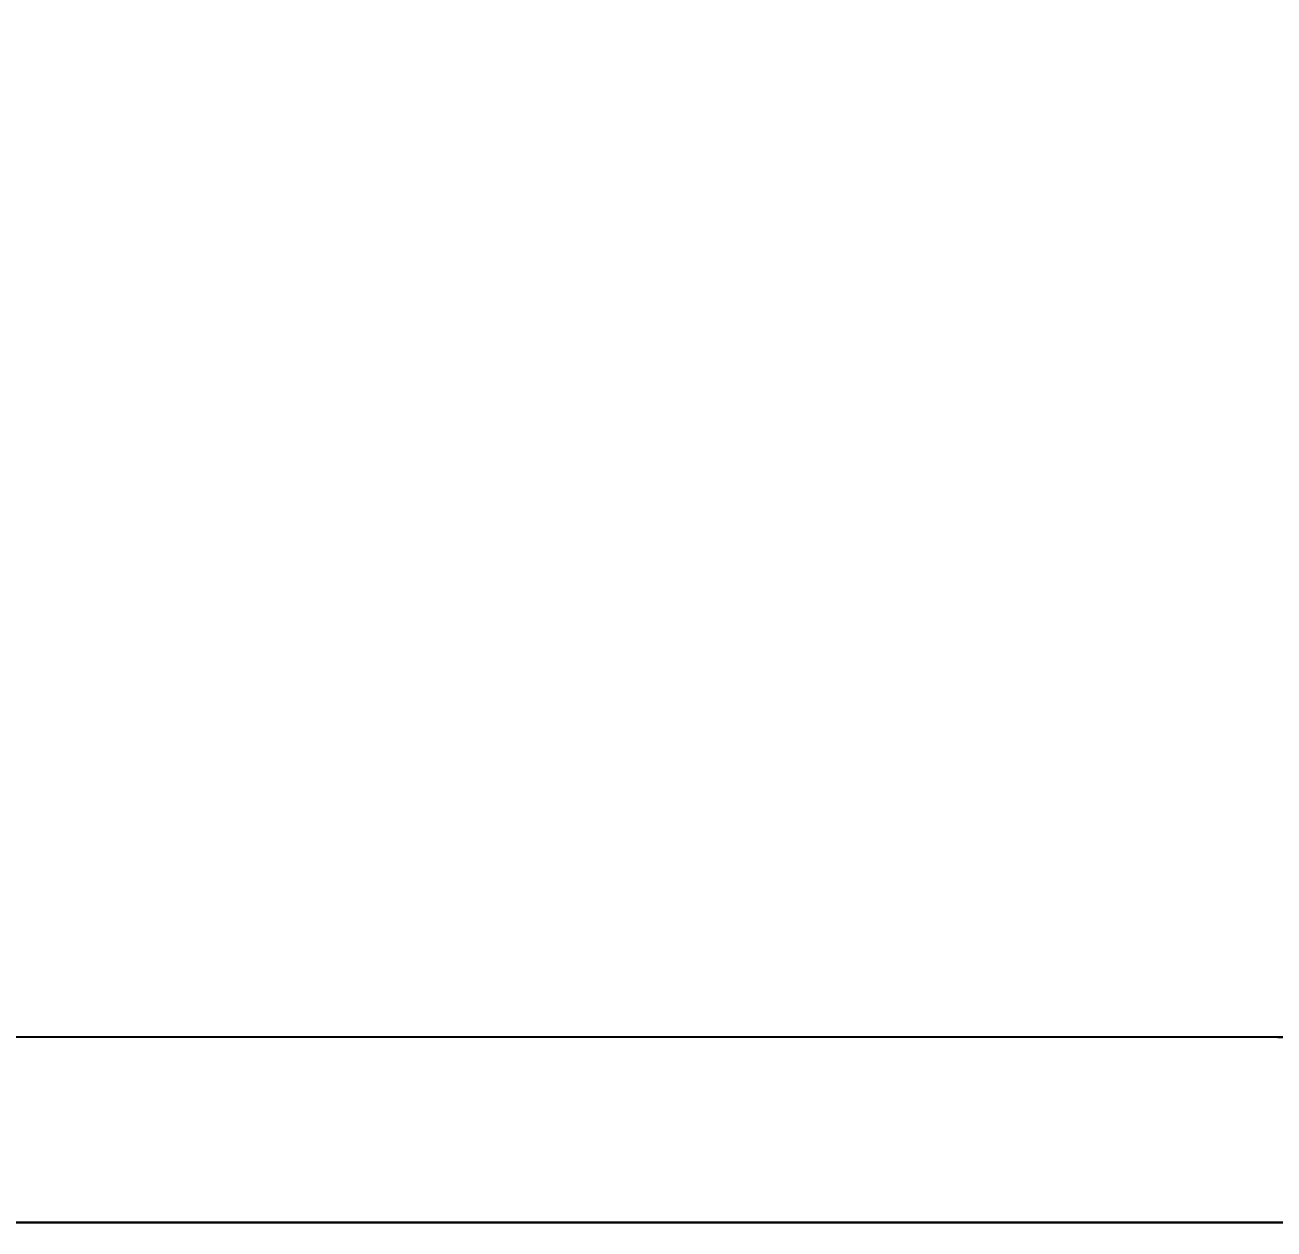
# Model space of a CAD drawing. Extents: x 11992 to 29481, y -6727 to 6811.
# Drawn here: x 19918 to 20081, y 4479.5 to 4636.6 of the extents above; entities that cross this region are included whole.
import ezdxf

# ---------------------------------------------------------------- set-up
doc = ezdxf.new("R2010")
doc.units = 0
doc.header["$MEASUREMENT"] = 0
doc.layers.get('0').update_dxf_attribs({"color": 8, "linetype": 'CONTINUOUS'})
doc.layers.get('Defpoints').update_dxf_attribs({"color": 8, "linetype": 'CONTINUOUS'})
doc.layers.add('zoylight 4标注', color=9, linetype='CONTINUOUS')
doc.layers.add('zoylight 5回路', color=4, linetype='CONTINUOUS')
doc.styles.add('CCD-DIM', font='archs.shx', dxfattribs={"width": 0.8})
doc.dimstyles.new('zoylight_DIM_40', dxfattribs={"dimscale": 40, "dimtxt": 1.9, "dimasz": 0.4, "dimexe": 0.5, "dimexo": 0.5, "dimgap": 0.5, "dimtad": 1, "dimdec": 0, "dimrnd": 5, "dimzin": 12, "dimdsep": 46, "dimtxsty": 'CCD-DIM', "dimblk": 'CCD_Dimension_Tick', "dimcen": 0.125, "dimclrd": 44, "dimclre": 44, "dimclrt": 50, "dimadec": 0, "dimazin": 0, "dimtfac": 1, "dimtdec": 0, "dimtmove": 2, "dimatfit": 3, "dimldrblk": 'CCD_Leader_Dot', "dimfxl": 0, "dimtvp": 1, "dimtolj": 1, "dimtzin": 0, "dimarcsym": 0})

# ---------------------------------------------------------------- blocks, each defined once
blk = doc.blocks.new('CCD_Dimension_Tick')
at = {"color": 0, "linetype": 'ByBlock'}
for p, q in [((-1.091, 0), (0, 0)), ((0, 0), (1.091, 0))]:
    blk.add_line(p, q, dxfattribs=at)
at = {"color": 0, "linetype": 'Continuous', "const_width": 0.608}
blk.add_lwpolyline([(-0.61, -0.61), (0.61, 0.61)], dxfattribs=at)
blk = doc.blocks.new('*D51')
at = {"layer": 'Defpoints', "color": 0, "linetype": 'Continuous'}
for p in [(19109.62, 4504.54), (19109.62, 4430.55), (20098.94, 4430.55)]:
    blk.add_point(p, dxfattribs=at)
at = {"layer": 'zoylight 4标注', "color": 44, "linetype": 'Continuous', "lineweight": -2}
blk.add_line((19109.62, 4450.55), (19109.62, 4524.54), dxfattribs=at)
at = {"layer": 'zoylight 4标注', "color": 44, "lineweight": -2}
for p, q in [((20098.94, 4450.55), (20098.94, 4524.54)), ((20082.94, 4504.54), (19125.62, 4504.54))]:
    blk.add_line(p, q, dxfattribs=at)
at = {"layer": 'zoylight 4标注', "color": 44, "linetype": 'Continuous', "lineweight": -2, "xscale": 16, "yscale": 16, "zscale": 16}
for p, rotation in [((19109.62, 4504.54), 180.0000000015928), ((20098.94, 4504.54), 1.592805887185023e-09)]:
    blk.add_blockref('CCD_Dimension_Tick', p, dxfattribs=dict(at, rotation=rotation))
at = {"layer": 'zoylight 4标注', "color": 50, "linetype": 'Continuous', "insert": (19604.28, 4562.54), "char_height": 76, "attachment_point": 5, "rotation": 0, "style": 'CCD-DIM'}
blk.add_mtext('\\A1;990', dxfattribs=at)
blk = doc.blocks.new('CCD_Leader_Dot')
at = {"color": 0, "linetype": 'ByBlock'}
blk.add_line((-5, 0), (-10, 0), dxfattribs=at)
at = {"color": 0, "linetype": 'ByBlock', "const_width": 5}
blk.add_lwpolyline([(-2.5, 0, 1), (2.5, 0, 1)], format="xyb", close=True, dxfattribs=at)

msp = doc.modelspace()

# ---------------------------------------------------------------- linework, layer by layer
for p, q in [((19629.46, 4480.38, -1597.47), (20062.73, 4480.38, -1597.47)), ((19669.04, 4480.38, -1615.31), (20062.73, 4480.38, -1615.31)), ((20097.06, 4480.38, -2280.99), (19759.39, 4480.38, -2280.99)), ((20062.73, 4480.38, -2263.14), (19759.39, 4480.38, -2263.14)), ((19808.81, 4480.38, -2295.8), (20125.64, 4480.38, -2295.8)), ((19808.81, 4480.38, -2305.73), (20087.5, 4480.38, -2305.73)), ((20085.59, 4480.38, -2280.99), (19827.29, 4480.38, -2280.99)), ((20080.82, 4480.38, -2280.99), (19827.29, 4480.38, -2280.99)), ((19926.46, 4480.38, -1978.1), (19909.53, 4480.38, -1978.1)), ((19909.53, 4480.38, -1957.32), (19926.46, 4480.38, -1957.32)), ((19913.37, 4480.38, -2078.23), (19920.33, 4480.38, -2077.45)), ((19958.77, 4480.38, -1625.11), (19915.47, 4480.38, -1966.06)), ((19981.25, 4480.38, -2252.6), (19915.61, 4480.38, -1966.33)), ((19961.17, 4480.38, -1626.68), (19918.17, 4480.38, -1967.06)), ((19918.28, 4480.38, -2132.64), (19945.37, 4480.38, -2132.64)), ((19945.37, 4480.38, -2132.64), (19918.28, 4480.38, -2132.64)), ((19984.01, 4480.38, -2251.78), (19918.33, 4480.38, -1965.45)), ((19920.31, 4480.38, -2122.72), (19942.43, 4480.38, -2122.72)), ((19942.43, 4480.38, -2122.72), (19920.31, 4480.38, -2122.72)), ((19920.33, 4480.38, -2077.45), (19926.86, 4480.38, -2076.8)), ((19926.46, 4480.38, -1957.32), (19926.46, 4480.38, -1978.1)), ((19927.22, 4480.38, -2295.8), (19927.22, 4480.38, -2280.99)), ((19931.7, 4480.38, -2076.28), (19937.88, 4480.38, -2075.64)), ((19941.5, 4480.38, -2295.8), (19931.97, 4480.38, -2295.8)), ((19937.88, 4480.38, -2075.64), (19944.86, 4480.38, -2074.98)), ((19944.86, 4480.38, -2074.98), (19952.5, 4480.38, -2074.32)), ((19945.42, 4480.38, -2122.72), (20016.22, 4480.38, -2122.72)), ((20016.22, 4480.38, -2122.72), (19945.42, 4480.38, -2122.72)), ((19946.25, 4480.38, -2280.99), (19946.25, 4480.38, -2295.8)), ((19947.25, 4480.38, -1606.41), (19947.24, 4480.38, -1607.62)), ((19947.24, 4480.38, -1607.62), (19947.24, 4480.38, -1608.78)), ((19947.24, 4480.38, -1608.78), (19947.25, 4480.38, -1609.88)), ((19947.26, 4480.38, -1605.06), (19947.25, 4480.38, -1606.41)), ((19947.25, 4480.38, -1609.88), (19947.31, 4480.38, -1610.9)), ((19947.28, 4480.38, -1603.52), (19947.26, 4480.38, -1605.06)), ((19947.34, 4480.38, -1601.83), (19947.28, 4480.38, -1603.52)), ((19947.31, 4480.38, -1610.9), (19947.42, 4480.38, -1611.85)), ((19947.45, 4480.38, -1600.08), (19947.34, 4480.38, -1601.83)), ((19947.39, 4480.38, -1615.31), (19947.62, 4480.38, -1616.99)), ((19947.42, 4480.38, -1611.85), (19947.62, 4480.38, -1612.71)), ((19947.63, 4480.38, -1598.3), (19947.45, 4480.38, -1600.08)), ((19947.62, 4480.38, -1612.71), (19947.91, 4480.38, -1613.46)), ((19947.62, 4480.38, -1616.99), (19947.99, 4480.38, -1618.65)), ((19947.89, 4480.38, -1596.56), (19947.63, 4480.38, -1598.3)), ((19948.26, 4480.38, -1594.93), (19947.89, 4480.38, -1596.56)), ((19947.91, 4480.38, -1613.46), (19948.32, 4480.38, -1614.1)), ((19947.99, 4480.38, -1618.65), (19948.48, 4480.38, -1620.28)), ((19948.73, 4480.38, -1593.46), (19948.26, 4480.38, -1594.93)), ((19948.32, 4480.38, -1614.1), (19948.87, 4480.38, -1614.61)), ((19948.35, 4480.38, -2132.64), (20013.76, 4480.38, -2132.64)), ((20013.76, 4480.38, -2132.64), (19948.35, 4480.38, -2132.64)), ((19948.48, 4480.38, -1620.28), (19949.09, 4480.38, -1621.87)), ((19949.34, 4480.38, -1592.21), (19948.73, 4480.38, -1593.46)), ((19948.87, 4480.38, -1614.61), (19949.58, 4480.38, -1614.99)), ((19949.09, 4480.38, -1621.87), (19949.81, 4480.38, -1623.39)), ((19950.09, 4480.38, -1591.25), (19949.34, 4480.38, -1592.21)), ((19949.58, 4480.38, -1614.99), (19950.46, 4480.38, -1615.23)), ((19949.81, 4480.38, -1623.39), (19950.61, 4480.38, -1624.83)), ((19951, 4480.38, -1590.62), (19950.09, 4480.38, -1591.25)), ((19950.46, 4480.38, -1615.23), (19951.54, 4480.38, -1615.31)), ((19950.61, 4480.38, -1624.83), (19951.5, 4480.38, -1626.16)), ((19952.09, 4480.38, -1590.4), (19951, 4480.38, -1590.62)), ((19951.5, 4480.38, -1626.16), (19952.47, 4480.38, -1627.37)), ((19952.21, 4480.38, -1615.31), (19952.29, 4480.38, -1615.71)), ((19952.29, 4480.38, -1615.71), (19952.37, 4480.38, -1616.11)), ((19952.37, 4480.38, -1616.11), (19952.46, 4480.38, -1616.51)), ((19952.46, 4480.38, -1616.51), (19952.55, 4480.38, -1616.9)), ((19952.47, 4480.38, -1627.37), (19953.49, 4480.38, -1628.45)), ((19952.5, 4480.38, -2074.32), (19960.66, 4480.38, -2073.66)), ((19952.55, 4480.38, -1616.9), (19952.65, 4480.38, -1617.29)), ((19952.65, 4480.38, -1617.29), (19952.75, 4480.38, -1617.68)), ((19952.75, 4480.38, -1617.68), (19952.86, 4480.38, -1618.06)), ((19952.86, 4480.38, -1618.06), (19952.98, 4480.38, -1618.43)), ((19952.98, 4480.38, -1618.43), (19953.1, 4480.38, -1618.8)), ((19953.1, 4480.38, -1618.8), (19953.23, 4480.38, -1619.16)), ((19953.23, 4480.38, -1619.16), (19953.36, 4480.38, -1619.51)), ((19953.36, 4480.38, -1619.51), (19953.5, 4480.38, -1619.86)), ((19953.49, 4480.38, -1628.45), (19954.56, 4480.38, -1629.37)), ((19953.5, 4480.38, -1619.86), (19953.74, 4480.38, -1620.42)), ((19953.74, 4480.38, -1620.42), (19953.99, 4480.38, -1620.97)), ((19953.99, 4480.38, -1620.97), (19954.26, 4480.38, -1621.49)), ((19954.26, 4480.38, -1621.49), (19954.54, 4480.38, -1621.99)), ((19954.54, 4480.38, -1621.99), (19954.84, 4480.38, -1622.46)), ((19954.56, 4480.38, -1629.37), (19955.67, 4480.38, -1630.11)), ((19954.84, 4480.38, -1622.46), (19955.14, 4480.38, -1622.91)), ((19955.14, 4480.38, -1622.91), (19955.46, 4480.38, -1623.34)), ((19955.46, 4480.38, -1623.34), (19955.78, 4480.38, -1623.74)), ((19955.67, 4480.38, -1630.11), (19956.81, 4480.38, -1630.66)), ((19955.78, 4480.38, -1623.74), (19956.1, 4480.38, -1624.11)), ((19956.1, 4480.38, -1624.11), (19956.43, 4480.38, -1624.46)), ((19956.43, 4480.38, -1624.46), (19956.77, 4480.38, -1624.78)), ((19956.77, 4480.38, -1624.78), (19957.1, 4480.38, -1625.08)), ((19957.09, 4480.38, -1606.41), (19957.08, 4480.38, -1607.62)), ((19957.08, 4480.38, -1607.62), (19957.08, 4480.38, -1608.78)), ((19957.08, 4480.38, -1608.78), (19957.09, 4480.38, -1609.88)), ((19957.12, 4480.38, -1603.52), (19957.09, 4480.38, -1605.06)), ((19957.09, 4480.38, -1605.06), (19957.09, 4480.38, -1606.41)), ((19957.09, 4480.38, -1609.88), (19957.15, 4480.38, -1610.9)), ((19957.1, 4480.38, -1625.08), (19957.21, 4480.38, -1625.17)), ((19957.18, 4480.38, -1601.83), (19957.12, 4480.38, -1603.52)), ((19957.15, 4480.38, -1610.9), (19957.27, 4480.38, -1611.85)), ((19957.29, 4480.38, -1600.08), (19957.18, 4480.38, -1601.83)), ((19957.21, 4480.38, -1625.17), (19957.32, 4480.38, -1625.25)), ((19957.27, 4480.38, -1611.85), (19957.47, 4480.38, -1612.71)), ((19957.47, 4480.38, -1598.3), (19957.29, 4480.38, -1600.08)), ((19957.32, 4480.38, -1625.25), (19957.43, 4480.38, -1625.34)), ((19957.43, 4480.38, -1625.34), (19957.54, 4480.38, -1625.42)), ((19957.74, 4480.38, -1596.56), (19957.47, 4480.38, -1598.3)), ((19957.47, 4480.38, -1612.71), (19957.76, 4480.38, -1613.46)), ((19957.54, 4480.38, -1625.42), (19957.65, 4480.38, -1625.5)), ((19957.65, 4480.38, -1625.5), (19957.76, 4480.38, -1625.58)), ((19958.1, 4480.38, -1594.93), (19957.74, 4480.38, -1596.56)), ((19957.76, 4480.38, -1613.46), (19958.17, 4480.38, -1614.1)), ((19957.76, 4480.38, -1625.58), (19957.88, 4480.38, -1625.66)), ((19957.88, 4480.38, -1625.66), (19958, 4480.38, -1625.73)), ((19958, 4480.38, -1625.73), (19958.11, 4480.38, -1625.81)), ((19958.57, 4480.38, -1593.46), (19958.1, 4480.38, -1594.93)), ((19958.11, 4480.38, -1625.81), (19958.23, 4480.38, -1625.88)), ((19958.17, 4480.38, -1614.1), (19958.72, 4480.38, -1614.61)), ((19958.23, 4480.38, -1625.88), (19958.35, 4480.38, -1625.94)), ((19958.35, 4480.38, -1625.94), (19958.46, 4480.38, -1626.01)), ((19959.18, 4480.38, -1592.21), (19958.57, 4480.38, -1593.46)), ((19958.72, 4480.38, -1614.61), (19959.42, 4480.38, -1614.99)), ((19958.82, 4480.38, -1624.94), (19958.77, 4480.38, -1625.11)), ((19958.9, 4480.38, -1624.76), (19958.82, 4480.38, -1624.94)), ((19958.99, 4480.38, -1624.59), (19958.9, 4480.38, -1624.76)), ((19959.09, 4480.38, -1624.42), (19958.99, 4480.38, -1624.59)), ((19959.22, 4480.38, -1624.26), (19959.09, 4480.38, -1624.42)), ((19959.93, 4480.38, -1591.25), (19959.18, 4480.38, -1592.21)), ((19959.35, 4480.38, -1624.11), (19959.22, 4480.38, -1624.26)), ((19959.49, 4480.38, -1623.97), (19959.35, 4480.38, -1624.11)), ((19959.42, 4480.38, -1614.99), (19960.3, 4480.38, -1615.23)), ((19959.64, 4480.38, -1623.84), (19959.49, 4480.38, -1623.97)), ((19959.51, 4480.38, -1631.5), (19961.32, 4480.38, -1631.66)), ((19959.8, 4480.38, -1623.73), (19959.64, 4480.38, -1623.84)), ((19959.96, 4480.38, -1623.63), (19959.8, 4480.38, -1623.73)), ((19960.84, 4480.38, -1590.62), (19959.93, 4480.38, -1591.25)), ((19960.12, 4480.38, -1623.55), (19959.96, 4480.38, -1623.63)), ((19960.27, 4480.38, -1623.49), (19960.12, 4480.38, -1623.55)), ((19960.6, 4480.38, -1623.39), (19960.27, 4480.38, -1623.49)), ((19960.3, 4480.38, -1615.23), (19961.38, 4480.38, -1615.31)), ((19960.93, 4480.38, -1623.34), (19960.6, 4480.38, -1623.39)), ((19960.66, 4480.38, -2073.66), (19969.2, 4480.38, -2073.02)), ((19961.93, 4480.38, -1590.4), (19960.84, 4480.38, -1590.62)), ((19961.26, 4480.38, -1623.33), (19960.93, 4480.38, -1623.34)), ((19961.13, 4480.38, -1626.68), (19961.34, 4480.38, -1626.68)), ((19961.58, 4480.38, -1623.36), (19961.26, 4480.38, -1623.33)), ((19961.32, 4480.38, -1631.66), (19963.09, 4480.38, -1631.47)), ((19961.34, 4480.38, -1626.68), (19961.55, 4480.38, -1626.67)), ((19961.55, 4480.38, -1626.67), (19961.75, 4480.38, -1626.65)), ((19961.9, 4480.38, -1623.44), (19961.58, 4480.38, -1623.36)), ((19961.75, 4480.38, -1626.65), (19961.96, 4480.38, -1626.63)), ((19962.2, 4480.38, -1623.55), (19961.9, 4480.38, -1623.44)), ((19961.96, 4480.38, -1626.63), (19962.17, 4480.38, -1626.59)), ((19962.17, 4480.38, -1626.59), (19962.37, 4480.38, -1626.55)), ((19962.48, 4480.38, -1623.7), (19962.2, 4480.38, -1623.55)), ((19962.37, 4480.38, -1626.55), (19962.58, 4480.38, -1626.5)), ((19962.75, 4480.38, -1623.89), (19962.48, 4480.38, -1623.7)), ((19962.58, 4480.38, -1626.5), (19962.79, 4480.38, -1626.45)), ((19962.99, 4480.38, -1624.11), (19962.75, 4480.38, -1623.89)), ((19962.79, 4480.38, -1626.45), (19962.99, 4480.38, -1626.38)), ((19962.99, 4480.38, -1626.38), (19963.2, 4480.38, -1626.31)), ((19963.2, 4480.38, -1624.37), (19962.99, 4480.38, -1624.11)), ((19963.09, 4480.38, -1631.47), (19964.81, 4480.38, -1630.97)), ((19963.2, 4480.38, -1626.31), (19963.41, 4480.38, -1626.22)), ((19963.38, 4480.38, -1624.66), (19963.2, 4480.38, -1624.37)), ((19963.24, 4480.38, -1631.4), (20070.15, 4480.38, -1964.45)), ((19963.53, 4480.38, -1624.97), (19963.38, 4480.38, -1624.66)), ((19963.41, 4480.38, -1626.22), (19963.61, 4480.38, -1626.13)), ((19963.96, 4480.38, -1625.96), (19963.53, 4480.38, -1624.97)), ((19963.61, 4480.38, -1626.13), (19963.89, 4480.38, -1625.98)), ((19963.89, 4480.38, -1625.98), (19964.16, 4480.38, -1625.81)), ((19964.16, 4480.38, -1625.81), (19964.44, 4480.38, -1625.63)), ((19964.44, 4480.38, -1625.63), (19964.72, 4480.38, -1625.43)), ((19964.72, 4480.38, -1625.43), (19965, 4480.38, -1625.22)), ((19964.81, 4480.38, -1630.97), (19966.45, 4480.38, -1630.17)), ((19965, 4480.38, -1625.22), (19965.29, 4480.38, -1624.99)), ((19965.29, 4480.38, -1624.99), (19965.57, 4480.38, -1624.75)), ((19965.57, 4480.38, -1624.75), (19965.85, 4480.38, -1624.49)), ((19965.85, 4480.38, -1624.49), (19966.13, 4480.38, -1624.21)), ((19965.94, 4480.38, -1630.33), (20072.72, 4480.38, -1962.77)), ((19966.13, 4480.38, -1624.21), (19966.41, 4480.38, -1623.91)), ((19966.41, 4480.38, -1623.91), (19966.68, 4480.38, -1623.59)), ((19966.45, 4480.38, -1630.17), (19968.01, 4480.38, -1629.09)), ((19966.68, 4480.38, -1623.59), (19966.96, 4480.38, -1623.25)), ((19966.95, 4480.38, -1607.62), (19966.94, 4480.38, -1608.78)), ((19966.94, 4480.38, -1608.78), (19966.96, 4480.38, -1609.88)), ((19966.96, 4480.38, -1606.41), (19966.95, 4480.38, -1607.62)), ((19966.98, 4480.38, -1603.52), (19966.96, 4480.38, -1605.06)), ((19966.96, 4480.38, -1605.06), (19966.96, 4480.38, -1606.41)), ((19966.96, 4480.38, -1609.88), (19967.01, 4480.38, -1610.9)), ((19966.96, 4480.38, -1623.25), (19967.2, 4480.38, -1622.9)), ((19967.04, 4480.38, -1601.83), (19966.98, 4480.38, -1603.52)), ((19967.01, 4480.38, -1610.9), (19967.12, 4480.38, -1611.85)), ((19967.15, 4480.38, -1600.08), (19967.04, 4480.38, -1601.83)), ((19967.12, 4480.38, -1611.85), (19967.31, 4480.38, -1612.71)), ((19967.32, 4480.38, -1598.3), (19967.15, 4480.38, -1600.08)), ((19967.2, 4480.38, -1622.9), (19967.45, 4480.38, -1622.53)), ((19967.31, 4480.38, -1612.71), (19967.6, 4480.38, -1613.46)), ((19967.58, 4480.38, -1596.56), (19967.32, 4480.38, -1598.3)), ((19967.45, 4480.38, -1622.53), (19967.69, 4480.38, -1622.14)), ((19967.94, 4480.38, -1594.93), (19967.58, 4480.38, -1596.56)), ((19967.6, 4480.38, -1613.46), (19968.01, 4480.38, -1614.1)), ((19967.69, 4480.38, -1622.14), (19967.93, 4480.38, -1621.74)), ((19967.93, 4480.38, -1621.74), (19968.15, 4480.38, -1621.32)), ((19968.41, 4480.38, -1593.46), (19967.94, 4480.38, -1594.93)), ((19968.01, 4480.38, -1614.1), (19968.55, 4480.38, -1614.61)), ((19968.01, 4480.38, -1629.09), (19969.46, 4480.38, -1627.75)), ((19968.15, 4480.38, -1621.32), (19968.38, 4480.38, -1620.88)), ((19968.38, 4480.38, -1620.88), (19968.59, 4480.38, -1620.43)), ((19969.01, 4480.38, -1592.21), (19968.41, 4480.38, -1593.46)), ((19968.55, 4480.38, -1614.61), (19969.26, 4480.38, -1614.99)), ((19968.59, 4480.38, -1620.43), (19968.79, 4480.38, -1619.97)), ((19968.79, 4480.38, -1619.97), (19968.98, 4480.38, -1619.49)), ((19968.98, 4480.38, -1619.49), (19969.16, 4480.38, -1619)), ((19969.76, 4480.38, -1591.25), (19969.01, 4480.38, -1592.21)), ((19969.16, 4480.38, -1619), (19969.32, 4480.38, -1618.5)), ((19969.2, 4480.38, -2073.02), (19977.96, 4480.38, -2072.4)), ((19969.26, 4480.38, -1614.99), (19970.14, 4480.38, -1615.23)), ((19969.32, 4480.38, -1618.5), (19969.47, 4480.38, -1617.98)), ((19969.46, 4480.38, -1627.75), (19970.79, 4480.38, -1626.17)), ((19969.47, 4480.38, -1617.98), (19969.53, 4480.38, -1617.76)), ((19969.53, 4480.38, -1617.76), (19969.6, 4480.38, -1617.54)), ((19969.6, 4480.38, -1617.54), (19969.66, 4480.38, -1617.32)), ((19969.66, 4480.38, -1617.32), (19969.71, 4480.38, -1617.09)), ((19969.71, 4480.38, -1617.09), (19969.77, 4480.38, -1616.87)), ((19970.67, 4480.38, -1590.62), (19969.76, 4480.38, -1591.25)), ((19969.77, 4480.38, -1616.87), (19969.82, 4480.38, -1616.65)), ((19969.82, 4480.38, -1616.65), (19969.87, 4480.38, -1616.42)), ((19969.87, 4480.38, -1616.42), (19969.91, 4480.38, -1616.2)), ((19969.91, 4480.38, -1616.2), (19969.96, 4480.38, -1615.98)), ((19969.96, 4480.38, -1615.98), (19970, 4480.38, -1615.75)), ((19970, 4480.38, -1615.75), (19970.04, 4480.38, -1615.53)), ((19970.04, 4480.38, -1615.53), (19970.07, 4480.38, -1615.31)), ((19970.14, 4480.38, -1615.23), (19971.21, 4480.38, -1615.31)), ((19970.28, 4480.38, -2263.14), (19970.51, 4480.38, -2261.46)), ((19970.51, 4480.38, -2261.46), (19970.87, 4480.38, -2259.78)), ((19971.76, 4480.38, -1590.4), (19970.67, 4480.38, -1590.62)), ((19970.79, 4480.38, -1626.17), (19971.97, 4480.38, -1624.36)), ((19970.87, 4480.38, -2259.78), (19971.36, 4480.38, -2258.14)), ((19971.36, 4480.38, -2258.14), (19971.97, 4480.38, -2256.54)), ((19971.97, 4480.38, -1624.36), (19972.99, 4480.38, -1622.36)), ((19971.97, 4480.38, -2256.54), (19972.69, 4480.38, -2255.02)), ((19972.69, 4480.38, -2255.02), (19973.51, 4480.38, -2253.58)), ((19972.99, 4480.38, -1622.36), (19973.83, 4480.38, -1620.17)), ((19973.51, 4480.38, -2253.58), (19974.41, 4480.38, -2252.24)), ((19973.83, 4480.38, -1620.17), (19974.46, 4480.38, -1617.81)), ((19974.41, 4480.38, -2252.24), (19975.39, 4480.38, -2251.03)), ((19974.46, 4480.38, -1617.81), (19974.88, 4480.38, -1615.31)), ((19975.1, 4480.38, -2263.14), (19975.17, 4480.38, -2262.74)), ((19975.17, 4480.38, -2262.74), (19975.24, 4480.38, -2262.33)), ((19975.24, 4480.38, -2262.33), (19975.32, 4480.38, -2261.94)), ((19975.32, 4480.38, -2261.94), (19975.41, 4480.38, -2261.55)), ((19975.39, 4480.38, -2251.03), (19976.43, 4480.38, -2249.96)), ((19975.41, 4480.38, -2261.55), (19975.5, 4480.38, -2261.17)), ((19975.5, 4480.38, -2261.17), (19975.6, 4480.38, -2260.79)), ((19975.6, 4480.38, -2260.79), (19975.71, 4480.38, -2260.42)), ((19975.71, 4480.38, -2260.42), (19975.82, 4480.38, -2260.05)), ((19975.82, 4480.38, -2260.05), (19975.94, 4480.38, -2259.69)), ((19975.94, 4480.38, -2259.69), (19976.06, 4480.38, -2259.32)), ((19976.06, 4480.38, -2259.32), (19976.19, 4480.38, -2258.96)), ((19976.19, 4480.38, -2258.96), (19976.33, 4480.38, -2258.6)), ((19976.33, 4480.38, -2258.6), (19976.57, 4480.38, -2258.04)), ((19976.43, 4480.38, -2249.96), (19977.52, 4480.38, -2249.05)), ((19976.57, 4480.38, -2258.04), (19976.83, 4480.38, -2257.5)), ((19976.83, 4480.38, -2257.5), (19977.1, 4480.38, -2256.97)), ((19977.1, 4480.38, -2256.97), (19977.39, 4480.38, -2256.47)), ((19977.39, 4480.38, -2256.47), (19977.68, 4480.38, -2256)), ((19977.52, 4480.38, -2249.05), (19978.66, 4480.38, -2248.32)), ((19977.68, 4480.38, -2256), (19977.99, 4480.38, -2255.54)), ((19977.96, 4480.38, -2072.4), (19986.81, 4480.38, -2071.82)), ((19977.99, 4480.38, -2255.54), (19978.3, 4480.38, -2255.11)), ((19978.3, 4480.38, -2255.11), (19978.62, 4480.38, -2254.7)), ((19978.62, 4480.38, -2254.7), (19978.95, 4480.38, -2254.32)), ((19978.66, 4480.38, -2248.32), (19979.82, 4480.38, -2247.78)), ((19978.95, 4480.38, -2254.32), (19979.28, 4480.38, -2253.97)), ((19979.28, 4480.38, -2253.97), (19979.61, 4480.38, -2253.65)), ((19979.61, 4480.38, -2253.65), (19979.94, 4480.38, -2253.36)), ((19979.94, 4480.38, -2253.36), (19980.06, 4480.38, -2253.28)), ((19980.06, 4480.38, -2253.28), (19980.17, 4480.38, -2253.19)), ((19980.17, 4480.38, -2253.19), (19980.28, 4480.38, -2253.11)), ((19980.28, 4480.38, -2253.11), (19980.39, 4480.38, -2253.04)), ((19980.39, 4480.38, -2253.04), (19980.5, 4480.38, -2252.96)), ((19980.5, 4480.38, -2252.96), (19980.61, 4480.38, -2252.89)), ((19980.61, 4480.38, -2252.89), (19980.71, 4480.38, -2252.81)), ((19980.71, 4480.38, -2252.81), (19980.82, 4480.38, -2252.74)), ((19980.82, 4480.38, -2252.74), (19980.93, 4480.38, -2252.67)), ((19980.93, 4480.38, -2252.67), (19981.04, 4480.38, -2252.6)), ((19981.04, 4480.38, -2252.6), (19981.15, 4480.38, -2252.53)), ((19981.15, 4480.38, -2252.53), (19981.25, 4480.38, -2252.46)), ((19981.25, 4480.38, -2252.6), (19981.4, 4480.38, -2253)), ((19981.4, 4480.38, -2253), (19981.58, 4480.38, -2253.36)), ((19981.58, 4480.38, -2253.36), (19981.81, 4480.38, -2253.68)), ((19981.81, 4480.38, -2253.68), (19982.07, 4480.38, -2253.96)), ((19982.07, 4480.38, -2253.96), (19982.36, 4480.38, -2254.2)), ((19982.36, 4480.38, -2254.2), (19982.67, 4480.38, -2254.4)), ((19982.56, 4480.38, -2246.88), (19984.35, 4480.38, -2246.78)), ((19982.67, 4480.38, -2254.4), (19983.01, 4480.38, -2254.56)), ((19983.01, 4480.38, -2254.56), (19983.36, 4480.38, -2254.66)), ((19983.36, 4480.38, -2254.66), (19983.72, 4480.38, -2254.72)), ((19983.72, 4480.38, -2254.72), (19984.09, 4480.38, -2254.74)), ((19984.01, 4480.38, -2251.78), (19984.21, 4480.38, -2251.78)), ((19984.09, 4480.38, -2254.74), (19984.46, 4480.38, -2254.69)), ((19984.21, 4480.38, -2251.78), (19984.41, 4480.38, -2251.79)), ((19984.35, 4480.38, -2246.78), (19986.1, 4480.38, -2247)), ((19984.41, 4480.38, -2251.79), (19984.62, 4480.38, -2251.81)), ((19984.46, 4480.38, -2254.69), (19984.84, 4480.38, -2254.6)), ((19984.62, 4480.38, -2251.81), (19984.82, 4480.38, -2251.84)), ((19984.82, 4480.38, -2251.84), (19985.02, 4480.38, -2251.88)), ((19984.84, 4480.38, -2254.6), (19985.06, 4480.38, -2254.53)), ((19985.02, 4480.38, -2251.88), (19985.23, 4480.38, -2251.93)), ((19985.06, 4480.38, -2254.53), (19985.28, 4480.38, -2254.43)), ((20040.56, 4480.38, -2071.67), (19985.2, 4480.38, -2246.88)), ((19985.23, 4480.38, -2251.93), (19985.43, 4480.38, -2251.99)), ((19985.28, 4480.38, -2254.43), (19985.49, 4480.38, -2254.31)), ((19985.43, 4480.38, -2251.99), (19985.64, 4480.38, -2252.05)), ((19985.49, 4480.38, -2254.31), (19985.7, 4480.38, -2254.15)), ((19985.64, 4480.38, -2252.05), (19985.85, 4480.38, -2252.12)), ((19985.7, 4480.38, -2254.15), (19985.89, 4480.38, -2253.98)), ((19985.85, 4480.38, -2252.12), (19986.05, 4480.38, -2252.21)), ((19985.89, 4480.38, -2253.98), (19986.07, 4480.38, -2253.79)), ((19986.05, 4480.38, -2252.21), (19986.26, 4480.38, -2252.3)), ((19986.07, 4480.38, -2253.79), (19986.24, 4480.38, -2253.59)), ((19986.1, 4480.38, -2247), (19987.8, 4480.38, -2247.53)), ((19986.24, 4480.38, -2253.59), (19986.39, 4480.38, -2253.37)), ((19986.26, 4480.38, -2252.3), (19986.47, 4480.38, -2252.4)), ((19986.39, 4480.38, -2253.37), (19986.53, 4480.38, -2253.15)), ((19986.47, 4480.38, -2252.4), (19986.75, 4480.38, -2252.54)), ((19986.53, 4480.38, -2253.15), (19986.64, 4480.38, -2252.92)), ((19986.64, 4480.38, -2252.92), (19986.72, 4480.38, -2252.69)), ((19986.72, 4480.38, -2252.69), (19986.78, 4480.38, -2252.46)), ((19986.75, 4480.38, -2252.54), (19987.02, 4480.38, -2252.7)), ((19986.81, 4480.38, -2071.82), (19995.6, 4480.38, -2071.29)), ((19987.02, 4480.38, -2252.7), (19987.3, 4480.38, -2252.88)), ((19987.3, 4480.38, -2252.88), (19987.58, 4480.38, -2253.07)), ((19987.58, 4480.38, -2253.07), (19987.86, 4480.38, -2253.27)), ((19987.8, 4480.38, -2247.53), (19989.43, 4480.38, -2248.36)), ((19987.86, 4480.38, -2253.27), (19988.14, 4480.38, -2253.5)), ((20040.56, 4480.38, -2071.67), (19987.97, 4480.38, -2247.71)), ((19988.14, 4480.38, -2253.5), (19988.42, 4480.38, -2253.74)), ((19988.42, 4480.38, -2253.74), (19988.7, 4480.38, -2254)), ((19988.7, 4480.38, -2254), (19988.98, 4480.38, -2254.28)), ((19988.98, 4480.38, -2254.28), (19989.26, 4480.38, -2254.57)), ((19989.26, 4480.38, -2254.57), (19989.53, 4480.38, -2254.89)), ((19989.43, 4480.38, -2248.36), (19990.97, 4480.38, -2249.45)), ((19989.53, 4480.38, -2254.89), (19989.8, 4480.38, -2255.22)), ((19989.8, 4480.38, -2255.22), (19990.05, 4480.38, -2255.57)), ((19990.05, 4480.38, -2255.57), (19990.3, 4480.38, -2255.95)), ((19990.3, 4480.38, -2255.95), (19990.54, 4480.38, -2256.34)), ((19990.54, 4480.38, -2256.34), (19990.77, 4480.38, -2256.75)), ((19990.77, 4480.38, -2256.75), (19991, 4480.38, -2257.17)), ((19990.97, 4480.38, -2249.45), (19992.4, 4480.38, -2250.8)), ((19991, 4480.38, -2257.17), (19991.21, 4480.38, -2257.61)), ((19991.21, 4480.38, -2257.61), (19991.42, 4480.38, -2258.06)), ((19991.42, 4480.38, -2258.06), (19991.62, 4480.38, -2258.52)), ((19991.62, 4480.38, -2258.52), (19991.8, 4480.38, -2258.99)), ((19991.8, 4480.38, -2258.99), (19991.98, 4480.38, -2259.47)), ((19991.98, 4480.38, -2259.47), (19992.14, 4480.38, -2259.96)), ((19992.14, 4480.38, -2259.96), (19992.3, 4480.38, -2260.46)), ((19992.3, 4480.38, -2260.46), (19992.37, 4480.38, -2260.67)), ((19992.37, 4480.38, -2260.67), (19992.43, 4480.38, -2260.88)), ((19992.4, 4480.38, -2250.8), (19993.7, 4480.38, -2252.38)), ((19992.43, 4480.38, -2260.88), (19992.49, 4480.38, -2261.09)), ((19992.49, 4480.38, -2261.09), (19992.55, 4480.38, -2261.31)), ((19992.55, 4480.38, -2261.31), (19992.61, 4480.38, -2261.53)), ((19992.61, 4480.38, -2261.53), (19992.66, 4480.38, -2261.75)), ((19992.66, 4480.38, -2261.75), (19992.71, 4480.38, -2261.97)), ((19992.71, 4480.38, -2261.97), (19992.76, 4480.38, -2262.2)), ((19992.76, 4480.38, -2262.2), (19992.8, 4480.38, -2262.43)), ((19992.8, 4480.38, -2262.43), (19992.85, 4480.38, -2262.67)), ((19992.85, 4480.38, -2262.67), (19992.89, 4480.38, -2262.91)), ((19992.89, 4480.38, -2262.91), (19992.93, 4480.38, -2263.14)), ((19993.7, 4480.38, -2252.38), (19994.86, 4480.38, -2254.18)), ((19994.86, 4480.38, -2254.18), (19995.86, 4480.38, -2256.18)), ((19995.6, 4480.38, -2071.29), (20004.19, 4480.38, -2070.8)), ((19995.86, 4480.38, -2256.18), (19996.69, 4480.38, -2258.35)), ((19996.69, 4480.38, -2258.35), (19997.31, 4480.38, -2260.68)), ((19997.31, 4480.38, -2260.68), (19997.72, 4480.38, -2263.14)), ((20004.19, 4480.38, -2070.8), (20012.44, 4480.38, -2070.38)), ((20012.44, 4480.38, -2070.38), (20020.2, 4480.38, -2070.03)), ((20016.72, 4480.38, -2132.64), (20043.08, 4480.38, -2132.64)), ((20043.08, 4480.38, -2132.64), (20016.72, 4480.38, -2132.64)), ((20019.2, 4480.38, -2122.72), (20040.73, 4480.38, -2122.72)), ((20040.73, 4480.38, -2122.72), (20019.2, 4480.38, -2122.72)), ((20020.2, 4480.38, -2070.03), (20027.33, 4480.38, -2069.75)), ((20033.02, 4480.38, -2069.51), (20036.19, 4480.38, -2069.39)), ((20036.19, 4480.38, -2069.39), (20039.75, 4480.38, -2069.27)), ((20039.75, 4480.38, -2069.27), (20043.62, 4480.38, -2069.15)), ((20068.21, 4480.38, -1971.76), (20040.56, 4480.38, -2071.67)), ((20070.67, 4480.38, -1974.2), (20040.56, 4480.38, -2071.67)), ((20043.44, 4480.38, -2122.72), (20079.9, 4480.38, -2122.72)), ((20079.9, 4480.38, -2122.72), (20043.44, 4480.38, -2122.72)), ((20043.62, 4480.38, -2069.15), (20047.73, 4480.38, -2069.03)), ((20045.73, 4480.38, -2132.64), (20079.9, 4480.38, -2132.64)), ((20079.9, 4480.38, -2132.64), (20045.73, 4480.38, -2132.64)), ((20047.73, 4480.38, -2069.03), (20051.99, 4480.38, -2068.91)), ((20051.99, 4480.38, -2068.91), (20056.34, 4480.38, -2068.8)), ((20056.34, 4480.38, -2068.8), (20060.69, 4480.38, -2068.69)), ((20060.69, 4480.38, -2068.69), (20064.98, 4480.38, -2068.6)), ((20065.06, 4480.38, -1615.47), (20062.73, 4480.38, -1615.31)), ((20067.39, 4480.38, -1597.79), (20062.73, 4480.38, -1597.47)), ((20062.73, 4480.38, -2263.14), (20065.06, 4480.38, -2262.98)), ((20062.73, 4480.38, -2280.99), (20067.39, 4480.38, -2280.66)), ((20064.98, 4480.38, -2068.6), (20069.12, 4480.38, -2068.51)), ((20067.3, 4480.38, -1615.95), (20065.06, 4480.38, -1615.47)), ((20065.06, 4480.38, -2262.98), (20067.3, 4480.38, -2262.51)), ((20065.39, 4480.38, -1963.69), (20065.38, 4480.38, -1963.84)), ((20065.38, 4480.38, -1963.84), (20065.38, 4480.38, -1963.99)), ((20065.38, 4480.38, -1963.99), (20065.39, 4480.38, -1964.38)), ((20065.4, 4480.38, -1963.39), (20065.39, 4480.38, -1963.54)), ((20065.39, 4480.38, -1963.54), (20065.39, 4480.38, -1963.69)), ((20065.39, 4480.38, -1964.38), (20065.41, 4480.38, -1964.76)), ((20065.41, 4480.38, -1963.24), (20065.4, 4480.38, -1963.39)), ((20065.42, 4480.38, -1963.09), (20065.41, 4480.38, -1963.24)), ((20065.41, 4480.38, -1964.76), (20065.44, 4480.38, -1965.14)), ((20065.43, 4480.38, -1962.94), (20065.42, 4480.38, -1963.09)), ((20065.44, 4480.38, -1962.79), (20065.43, 4480.38, -1962.94)), ((20065.45, 4480.38, -1962.64), (20065.44, 4480.38, -1962.79)), ((20065.44, 4480.38, -1965.14), (20065.48, 4480.38, -1965.53)), ((20065.46, 4480.38, -1962.49), (20065.45, 4480.38, -1962.64)), ((20065.47, 4480.38, -1962.34), (20065.46, 4480.38, -1962.49)), ((20065.49, 4480.38, -1962.2), (20065.47, 4480.38, -1962.34)), ((20065.48, 4480.38, -1965.53), (20065.54, 4480.38, -1965.9)), ((20065.57, 4480.38, -1961.75), (20065.49, 4480.38, -1962.2)), ((20065.54, 4480.38, -1965.9), (20065.6, 4480.38, -1966.28)), ((20065.67, 4480.38, -1961.31), (20065.57, 4480.38, -1961.75)), ((20065.6, 4480.38, -1966.28), (20065.68, 4480.38, -1966.65)), ((20065.78, 4480.38, -1960.88), (20065.67, 4480.38, -1961.31)), ((20065.68, 4480.38, -1966.65), (20065.77, 4480.38, -1967.02)), ((20065.77, 4480.38, -1967.02), (20065.86, 4480.38, -1967.39)), ((20065.91, 4480.38, -1960.44), (20065.78, 4480.38, -1960.88)), ((20065.86, 4480.38, -1967.39), (20065.97, 4480.38, -1967.75)), ((20066.05, 4480.38, -1960.02), (20065.91, 4480.38, -1960.44)), ((20065.97, 4480.38, -1967.75), (20066.09, 4480.38, -1968.11)), ((20066.21, 4480.38, -1959.6), (20066.05, 4480.38, -1960.02)), ((20066.09, 4480.38, -1968.11), (20066.21, 4480.38, -1968.47)), ((20066.39, 4480.38, -1959.19), (20066.21, 4480.38, -1959.6)), ((20066.21, 4480.38, -1968.47), (20066.36, 4480.38, -1968.8)), ((20066.36, 4480.38, -1968.8), (20066.53, 4480.38, -1969.14)), ((20066.57, 4480.38, -1958.78), (20066.39, 4480.38, -1959.19)), ((20066.53, 4480.38, -1969.14), (20066.7, 4480.38, -1969.47)), ((20066.78, 4480.38, -1958.39), (20066.57, 4480.38, -1958.78)), ((20066.7, 4480.38, -1969.47), (20066.87, 4480.38, -1969.79)), ((20066.99, 4480.38, -1957.99), (20066.78, 4480.38, -1958.39)), ((20066.87, 4480.38, -1969.79), (20067.06, 4480.38, -1970.12)), ((20067.22, 4480.38, -1957.61), (20066.99, 4480.38, -1957.99)), ((20067.06, 4480.38, -1970.12), (20067.25, 4480.38, -1970.43)), ((20067.47, 4480.38, -1957.24), (20067.22, 4480.38, -1957.61)), ((20067.25, 4480.38, -1970.43), (20067.45, 4480.38, -1970.75)), ((20069.42, 4480.38, -1616.71), (20067.3, 4480.38, -1615.95)), ((20067.3, 4480.38, -2262.51), (20069.42, 4480.38, -2261.75)), ((20071.86, 4480.38, -1598.74), (20067.39, 4480.38, -1597.79)), ((20067.39, 4480.38, -2280.66), (20071.86, 4480.38, -2279.71)), ((20067.45, 4480.38, -1970.75), (20067.66, 4480.38, -1971.05)), ((20067.66, 4480.38, -1971.05), (20067.87, 4480.38, -1971.35)), ((20067.87, 4480.38, -1971.35), (20068.1, 4480.38, -1971.65)), ((20068.1, 4480.38, -1971.65), (20068.33, 4480.38, -1971.93)), ((20068.33, 4480.38, -1971.93), (20068.57, 4480.38, -1972.21)), ((20068.57, 4480.38, -1972.21), (20069.07, 4480.38, -1972.76)), ((20069.07, 4480.38, -1972.76), (20069.59, 4480.38, -1973.28)), ((20069.12, 4480.38, -2068.51), (20073.03, 4480.38, -2068.44)), ((20071.4, 4480.38, -1617.74), (20069.42, 4480.38, -1616.71)), ((20069.42, 4480.38, -2261.75), (20071.4, 4480.38, -2260.73)), ((20069.59, 4480.38, -1973.28), (20070.14, 4480.38, -1973.78)), ((20070.01, 4480.38, -1954.32), (20069.71, 4480.38, -1954.6)), ((20070.32, 4480.38, -1954.06), (20070.01, 4480.38, -1954.32)), ((20070.14, 4480.38, -1973.78), (20070.71, 4480.38, -1974.25)), ((20070.15, 4480.38, -1964.45), (20070.26, 4480.38, -1965.42)), ((20070.26, 4480.38, -1965.42), (20070.52, 4480.38, -1966.37)), ((20070.64, 4480.38, -1953.79), (20070.32, 4480.38, -1954.06)), ((20070.52, 4480.38, -1966.37), (20070.95, 4480.38, -1967.3)), ((20070.97, 4480.38, -1953.54), (20070.64, 4480.38, -1953.79)), ((20070.71, 4480.38, -1974.25), (20071.3, 4480.38, -1974.69)), ((20070.95, 4480.38, -1967.3), (20071.52, 4480.38, -1968.2)), ((20071.3, 4480.38, -1953.3), (20070.97, 4480.38, -1953.54)), ((20071.3, 4480.38, -1974.69), (20071.91, 4480.38, -1975.11)), ((20071.65, 4480.38, -1953.06), (20071.3, 4480.38, -1953.3)), ((20073.23, 4480.38, -1619.01), (20071.4, 4480.38, -1617.74)), ((20071.4, 4480.38, -2260.73), (20073.23, 4480.38, -2259.45)), ((20071.52, 4480.38, -1968.2), (20072.22, 4480.38, -1969.05)), ((20071.97, 4480.38, -1959.21), (20071.6, 4480.38, -1959.73)), ((20072, 4480.38, -1952.83), (20071.65, 4480.38, -1953.06)), ((20076.1, 4480.38, -1600.27), (20071.86, 4480.38, -1598.74)), ((20071.86, 4480.38, -2279.71), (20076.1, 4480.38, -2278.19)), ((20071.91, 4480.38, -1975.11), (20072.55, 4480.38, -1975.5)), ((20072.44, 4480.38, -1958.68), (20071.97, 4480.38, -1959.21)), ((20072.36, 4480.38, -1952.61), (20072, 4480.38, -1952.83)), ((20072.88, 4480.38, -1965.87), (20072.07, 4480.38, -1968.88)), ((20072.22, 4480.38, -1969.05), (20073.05, 4480.38, -1969.86)), ((20072.72, 4480.38, -1952.39), (20072.36, 4480.38, -1952.61)), ((20072.99, 4480.38, -1958.17), (20072.44, 4480.38, -1958.68)), ((20072.55, 4480.38, -1975.5), (20073.2, 4480.38, -1975.87)), ((20072.8, 4480.38, -1962.98), (20072.72, 4480.38, -1962.77)), ((20073.09, 4480.38, -1952.19), (20072.72, 4480.38, -1952.39)), ((20072.87, 4480.38, -1963.22), (20072.8, 4480.38, -1962.98)), ((20072.93, 4480.38, -1963.47), (20072.87, 4480.38, -1963.22)), ((20072.88, 4480.38, -1965.87), (20072.94, 4480.38, -1965.64)), ((20072.98, 4480.38, -1963.74), (20072.93, 4480.38, -1963.47)), ((20072.94, 4480.38, -1965.64), (20072.99, 4480.38, -1965.39)), ((20073.01, 4480.38, -1964.01), (20072.98, 4480.38, -1963.74)), ((20072.99, 4480.38, -1965.39), (20073.02, 4480.38, -1965.13)), ((20073.61, 4480.38, -1957.67), (20072.99, 4480.38, -1958.17)), ((20073.04, 4480.38, -1964.29), (20073.01, 4480.38, -1964.01)), ((20073.02, 4480.38, -1965.13), (20073.04, 4480.38, -1964.85)), ((20073.03, 4480.38, -2068.44), (20076.66, 4480.38, -2068.38)), ((20073.04, 4480.38, -1964.85), (20073.05, 4480.38, -1964.57)), ((20073.05, 4480.38, -1964.57), (20073.04, 4480.38, -1964.29)), ((20073.05, 4480.38, -1969.86), (20073.98, 4480.38, -1970.6)), ((20073.47, 4480.38, -1952), (20073.09, 4480.38, -1952.19)), ((20073.2, 4480.38, -1975.87), (20073.86, 4480.38, -1976.21)), ((20074.88, 4480.38, -1620.51), (20073.23, 4480.38, -1619.01)), ((20073.23, 4480.38, -2259.45), (20074.88, 4480.38, -2257.95)), ((20073.86, 4480.38, -1951.81), (20073.47, 4480.38, -1952)), ((20074.29, 4480.38, -1957.19), (20073.61, 4480.38, -1957.67)), ((20073.86, 4480.38, -1976.21), (20074.54, 4480.38, -1976.52)), ((20074.33, 4480.38, -1951.6), (20073.86, 4480.38, -1951.81)), ((20073.98, 4480.38, -1970.6), (20075.01, 4480.38, -1971.27)), ((20075.02, 4480.38, -1956.74), (20074.29, 4480.38, -1957.19)), ((20074.81, 4480.38, -1951.39), (20074.33, 4480.38, -1951.6)), ((20074.54, 4480.38, -1976.52), (20075.24, 4480.38, -1976.81)), ((20075.3, 4480.38, -1951.2), (20074.81, 4480.38, -1951.39)), ((20076.33, 4480.38, -1622.22), (20074.88, 4480.38, -1620.51)), ((20074.88, 4480.38, -2257.95), (20076.33, 4480.38, -2256.25)), ((20075.01, 4480.38, -1971.27), (20076.14, 4480.38, -1971.86)), ((20075.8, 4480.38, -1956.32), (20075.02, 4480.38, -1956.74)), ((20075.24, 4480.38, -1976.81), (20075.94, 4480.38, -1977.06)), ((20075.79, 4480.38, -1951.01), (20075.3, 4480.38, -1951.2)), ((20075.75, 4480.38, -1972.15), (20075.97, 4480.38, -1973.29)), ((20075.75, 4480.38, -1961.94), (20075.97, 4480.38, -1963.07)), ((20075.75, 4480.38, -1951.72), (20075.97, 4480.38, -1952.86)), ((20076.29, 4480.38, -1950.84), (20075.79, 4480.38, -1951.01)), ((20076.6, 4480.38, -1955.94), (20075.8, 4480.38, -1956.32)), ((20075.94, 4480.38, -1977.06), (20076.27, 4480.38, -1977.18)), ((20075.97, 4480.38, -1973.29), (20076.57, 4480.38, -1974.24)), ((20075.97, 4480.38, -1963.07), (20076.57, 4480.38, -1964.02)), ((20075.97, 4480.38, -1952.86), (20076.57, 4480.38, -1953.81)), ((20080.07, 4480.38, -1602.33), (20076.1, 4480.38, -1600.27)), ((20076.1, 4480.38, -2278.19), (20080.07, 4480.38, -2276.12)), ((20076.14, 4480.38, -1971.86), (20077.33, 4480.38, -1972.36)), ((20076.27, 4480.38, -1977.18), (20076.59, 4480.38, -1977.3)), ((20076.79, 4480.38, -1950.67), (20076.29, 4480.38, -1950.84)), ((20077.56, 4480.38, -1624.11), (20076.33, 4480.38, -1622.22)), ((20076.33, 4480.38, -2256.25), (20077.56, 4480.38, -2254.36)), ((20076.57, 4480.38, -1974.24), (20077.5, 4480.38, -1975.02)), ((20076.57, 4480.38, -1964.02), (20077.5, 4480.38, -1964.8)), ((20076.57, 4480.38, -1953.81), (20077.5, 4480.38, -1954.59)), ((20076.59, 4480.38, -1977.3), (20076.91, 4480.38, -1977.4)), ((20077.42, 4480.38, -1955.6), (20076.6, 4480.38, -1955.94)), ((20076.66, 4480.38, -2068.38), (20079.9, 4480.38, -2068.34)), ((20077.3, 4480.38, -1950.52), (20076.79, 4480.38, -1950.67)), ((20076.91, 4480.38, -1977.4), (20077.24, 4480.38, -1977.5)), ((20077.24, 4480.38, -1977.5), (20077.56, 4480.38, -1977.6)), ((20077.81, 4480.38, -1950.38), (20077.3, 4480.38, -1950.52)), ((20077.33, 4480.38, -1972.36), (20078.59, 4480.38, -1972.76)), ((20078.25, 4480.38, -1955.32), (20077.42, 4480.38, -1955.6)), ((20077.5, 4480.38, -1975.02), (20078.7, 4480.38, -1975.65)), ((20077.5, 4480.38, -1964.8), (20078.7, 4480.38, -1965.42)), ((20077.5, 4480.38, -1954.59), (20078.7, 4480.38, -1955.22)), ((20078.56, 4480.38, -1626.17), (20077.56, 4480.38, -1624.11)), ((20077.56, 4480.38, -2254.36), (20078.56, 4480.38, -2252.3)), ((20077.56, 4480.38, -1977.6), (20077.89, 4480.38, -1977.68)), ((20078.33, 4480.38, -1950.24), (20077.81, 4480.38, -1950.38)), ((20077.89, 4480.38, -1977.68), (20078.22, 4480.38, -1977.77)), ((20078.22, 4480.38, -1977.77), (20078.55, 4480.38, -1977.84)), ((20079.08, 4480.38, -1955.09), (20078.25, 4480.38, -1955.32)), ((20078.85, 4480.38, -1950.12), (20078.33, 4480.38, -1950.24)), ((20078.55, 4480.38, -1977.84), (20078.89, 4480.38, -1977.91)), ((20079.29, 4480.38, -1628.37), (20078.56, 4480.38, -1626.17)), ((20078.56, 4480.38, -2252.3), (20079.29, 4480.38, -2250.11)), ((20078.59, 4480.38, -1972.76), (20079.9, 4480.38, -1973.05)), ((20078.7, 4480.38, -1975.65), (20080.12, 4480.38, -1976.14)), ((20078.7, 4480.38, -1965.42), (20080.12, 4480.38, -1965.91)), ((20078.7, 4480.38, -1955.22), (20080.12, 4480.38, -1955.71)), ((20079.38, 4480.38, -1950), (20078.85, 4480.38, -1950.12)), ((20078.89, 4480.38, -1977.91), (20079.22, 4480.38, -1977.98)), ((20079.9, 4480.38, -1954.93), (20079.08, 4480.38, -1955.09)), ((20079.22, 4480.38, -1977.98), (20079.56, 4480.38, -1978.04)), ((20079.75, 4480.38, -1630.69), (20079.29, 4480.38, -1628.37)), ((20079.29, 4480.38, -2250.11), (20079.75, 4480.38, -2247.79)), ((20079.9, 4480.38, -1949.9), (20079.38, 4480.38, -1950)), ((20079.56, 4480.38, -1978.04), (20079.9, 4480.38, -1978.1)), ((20079.9, 4480.38, -1633.11), (20079.75, 4480.38, -1630.69)), ((20079.75, 4480.38, -2247.79), (20079.9, 4480.38, -2245.37)), ((20079.9, 4480.38, -1633.11), (20079.9, 4480.38, -2245.37)), ((20083.72, 4480.38, -1604.89), (20080.07, 4480.38, -1602.33)), ((20080.07, 4480.38, -2276.12), (20083.72, 4480.38, -2273.56)), ((20080.12, 4480.38, -1976.14), (20081.69, 4480.38, -1976.51)), ((20080.12, 4480.38, -1965.91), (20081.69, 4480.38, -1966.28)), ((20080.12, 4480.38, -1955.71), (20081.69, 4480.38, -1956.09))]:
    msp.add_line(p, q)
at = {"layer": 'zoylight 5回路', "linetype": 'Continuous'}
for centre, radius, start, end in [((19436.22, 4915.08), 820.68, 324.11131, 46.38369), ((15712.93, 6983.71), 6068.86, 309.830375, 345.263268), ((18411.61, 6014.7), 3024.99, 293.27488, 349.04301), ((15734.67, 7753.44), 5930.63, 314.924439, 337.021951)]:
    msp.add_arc(centre, radius, start, end, dxfattribs=at)

# ---------------------------------------------------------------- dimensions: what is measured, and where the dimension line sits
at = {"layer": 'zoylight 4标注', "linetype": 'Continuous'}
dim = msp.add_aligned_dim(p1=(20098.94, 4430.55), p2=(19109.62, 4430.55), distance=-73.99, dimstyle='zoylight_DIM_40', dxfattribs=at)
dim.commit()
dim.dimension.update_dxf_attribs({"geometry": '*D51', "text_midpoint": (19604.28, 4562.54)})

doc.saveas('drawing.dxf')
